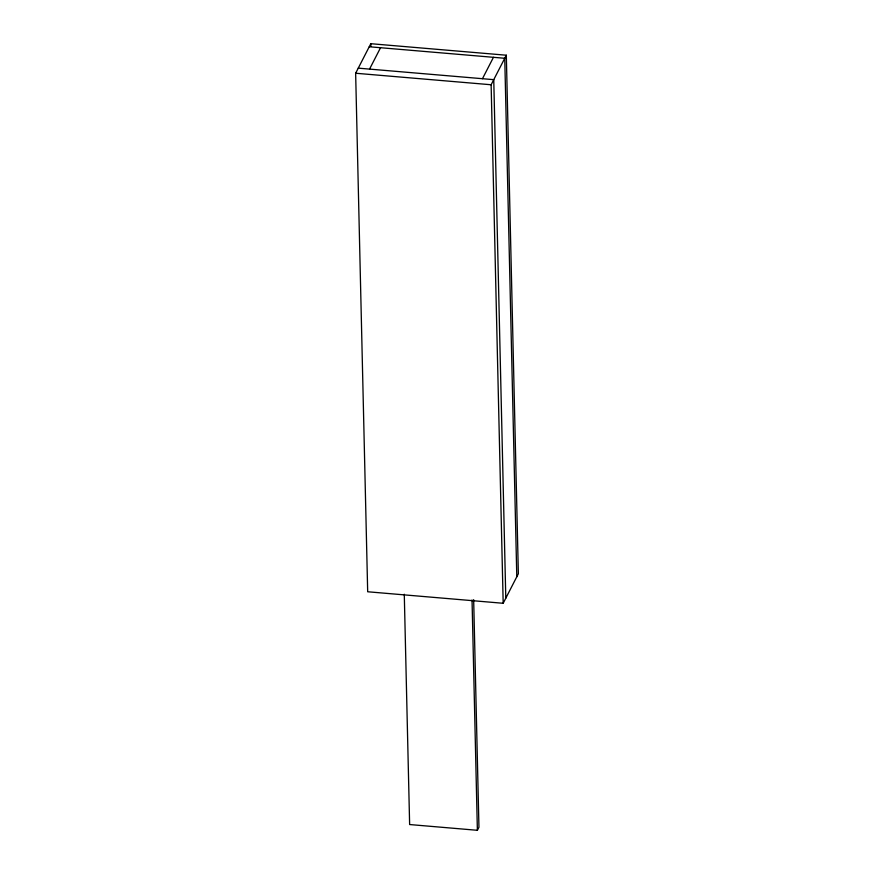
<?xml version="1.0" encoding="UTF-8"?>
<svg xmlns="http://www.w3.org/2000/svg" width="874" height="874" viewBox="0 0 874 874"><rect width="100%" height="100%" fill="white"/><g stroke="black" fill="none" stroke-linecap="round" stroke-linejoin="round"><path stroke-width="1.31" d="M355.642 73.241L370.816 43.7L506.319 55.215L518.358 573.737L503.184 603.279L367.681 591.764L355.642 73.241L491.133 84.756L506.319 55.215M369.549 69.112L380.54 47.72M482.459 78.704L493.46 57.313M404.28 594.233L409.633 824.543L477.379 830.3L478.952 827.241L473.664 599.662M369.254 46.759L504.746 58.274L516.796 576.796M358.253 68.15L493.755 79.665L505.795 598.187M491.133 84.756L503.184 603.279M472.036 599.99L477.379 830.3M370.816 43.7L370.882 46.431"/></g></svg>
